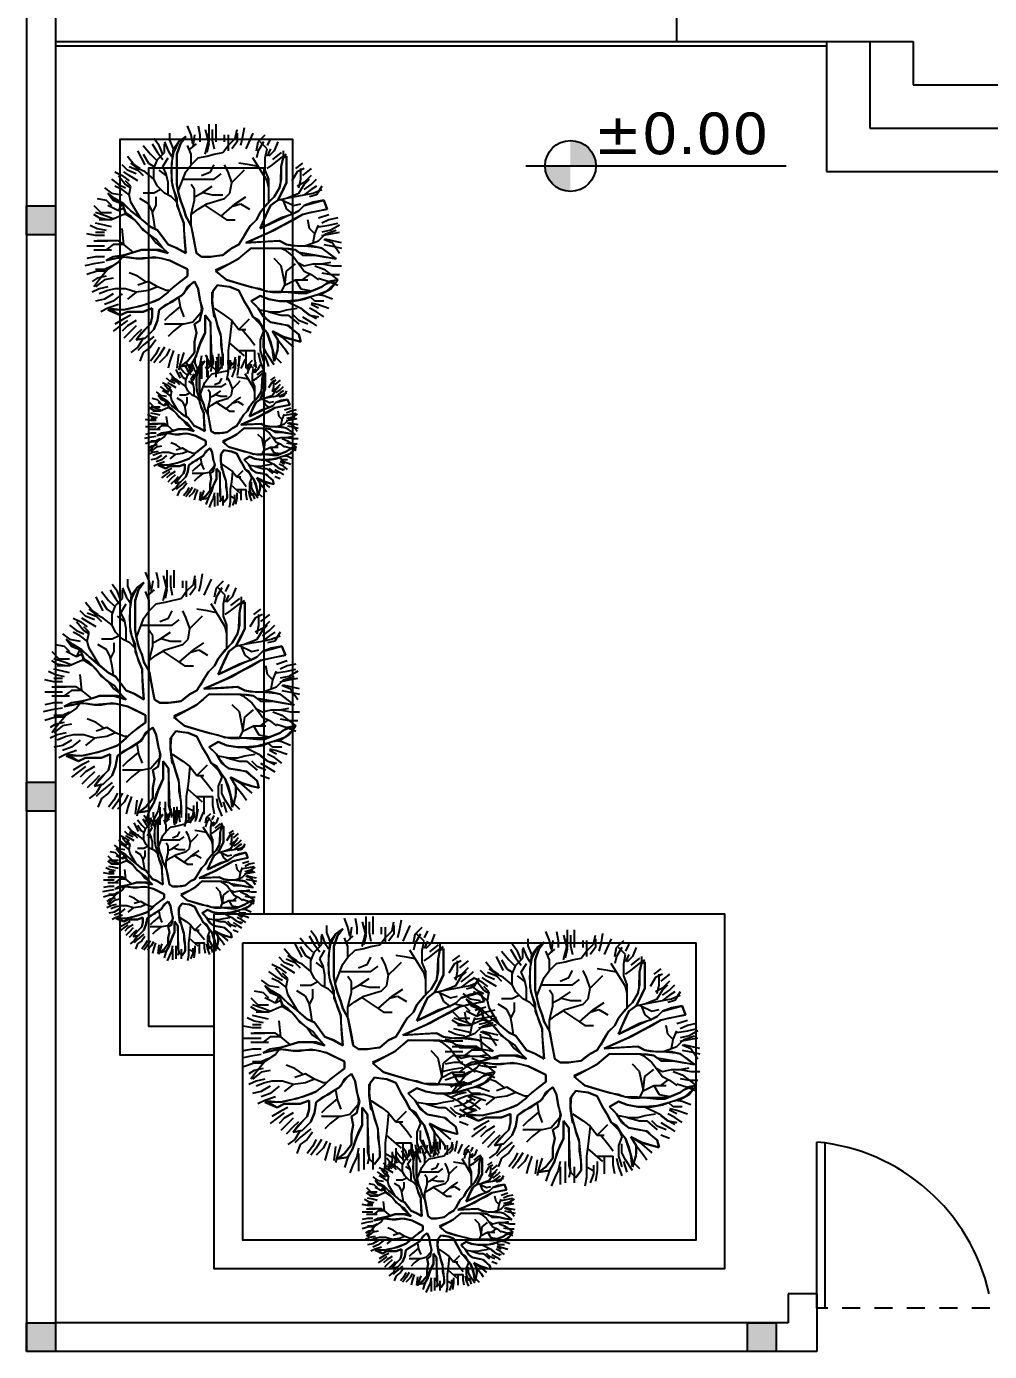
# Model space of a CAD drawing. Header units: inches. Extents: x -1482 to -895, y -39 to 122.
# Drawn here: x -1145.23 to -1138.55, y 51 to 60.19 of the extents above; entities that cross this region are included whole.
import ezdxf
from ezdxf.enums import TextEntityAlignment as Align

# ---------------------------------------------------------------- set-up
doc = ezdxf.new("R2010")
doc.units = ezdxf.units.IN
doc.header["$MEASUREMENT"] = 0
doc.linetypes.add('DASHED2', pattern=[0.375, 0.25, -0.125])
doc.linetypes.add('SOLID_LINE', pattern=[0])
doc.layers.add('axe', color=150, linetype='Continuous')
doc.layers.add('fur', color=22, linetype='Continuous')
doc.styles.get("Standard").update_dxf_attribs({"font": 'verdana.TTF'})

# ---------------------------------------------------------------- blocks, each defined once
blk = doc.blocks.new('*X10')
at = {"color": 0, "linetype": 'SOLID_LINE'}
for p, q in [((-0.105246, 1.993382), (0.090901, 2.242167)), ((0.090901, 2.242167), (0.050018, 2.024422)), ((0.46923, 2.195139), (0.531336, 2.210659)), ((0.531336, 2.055461), (0.46923, 2.195139)), ((0.531336, 2.210659), (0.655547, 2.070981)), ((-0.943671, 2.024422), (-0.788408, 2.086501)), ((-0.850513, 1.682986), (-0.943671, 2.024422)), ((-0.788408, 2.086501), (-0.695249, 1.651947)), ((-0.136299, 1.745065), (-0.120773, 1.915783)), ((-0.120773, 1.915783), (-0.105246, 1.993382)), ((0.018965, 1.869224), (-0.027614, 1.589868)), ((0.050018, 2.024422), (0.018965, 1.869224)), ((0.577915, 1.993382), (0.531336, 2.055461)), ((0.640021, 1.838184), (0.577915, 1.993382)), ((0.655547, 2.070981), (0.717653, 1.915783)), ((0.717653, 1.915783), (0.764232, 1.760585)), ((-0.757355, 1.589868), (-0.850513, 1.682986)), ((-0.695249, 1.651947), (-0.508932, 1.310511)), ((-0.151825, 1.465709), (-0.136299, 1.745065)), ((0.68713, 1.724685), (0.640021, 1.838184)), ((0.68713, 1.57844), (0.68713, 1.724685)), ((0.764232, 1.760585), (0.810811, 1.589868)), ((-0.726302, 1.527788), (-0.757355, 1.589868)), ((-0.664196, 1.372591), (-0.726302, 1.527788)), ((-0.167352, 1.372591), (-0.151825, 1.465709)), ((-0.08972, 1.41915), (-0.105246, 0.751799)), ((-0.074193, 1.527789), (-0.08972, 1.41915)), ((-0.027614, 1.589868), (-0.074193, 1.527789)), ((0.653381, 1.240951), (0.671073, 1.40363)), ((0.671073, 1.40363), (0.68713, 1.57844)), ((0.810811, 1.589868), (0.826338, 1.372591)), ((1.230024, 1.279472), (1.249611, 1.409696)), ((1.249611, 1.409696), (1.338708, 1.496749)), ((1.338708, 1.496749), (1.41634, 1.589868)), ((1.41634, 1.589868), (1.540552, 1.620907)), ((1.509499, 1.496749), (1.452104, 1.319699)), ((1.540552, 1.620907), (1.509499, 1.496749)), ((-1.688938, 1.310511), (-1.719991, 1.372591)), ((-1.719991, 1.372591), (-1.254199, 1.372591)), ((-1.533674, 1.279472), (-1.688938, 1.310511)), ((-1.266828, 1.269581), (-1.533674, 1.279472)), ((-1.161041, 1.248432), (-1.266828, 1.269581)), ((-1.254199, 1.372591), (-1.090309, 1.297199)), ((-1.005777, 1.155313), (-1.161041, 1.248432)), ((-1.090309, 1.297199), (-0.943671, 1.217393)), ((-0.943671, 1.217393), (-0.850513, 1.093234)), ((-0.446827, 0.906997), (-0.664196, 1.372591)), ((-0.508932, 1.310511), (-0.372516, 1.05648)), ((-0.229457, 1.248432), (-0.167352, 1.372591)), ((-0.217174, 1.015138), (-0.229457, 1.248432)), ((0.655547, 1.031155), (0.653381, 1.240951)), ((0.826338, 1.248432), (0.795285, 1.062195)), ((0.826338, 1.372591), (0.826338, 1.248432)), ((1.198971, 1.093234), (1.230024, 1.279472)), ((1.452104, 1.319699), (1.354235, 1.124274)), ((1.354235, 1.124274), (1.509499, 1.217393)), ((1.509499, 1.217393), (1.643348, 1.217393)), ((1.643348, 1.217393), (1.788974, 1.186353)), ((1.788974, 1.186353), (1.882132, 1.155313)), ((-0.943672, 1.093234), (-1.005777, 1.155313)), ((-0.803934, 0.969076), (-0.943672, 1.093234)), ((-0.850513, 1.093234), (-0.586564, 0.969076)), ((-0.726302, 0.906997), (-0.803934, 0.969076)), ((-0.586564, 0.969076), (-0.446827, 0.906997)), ((-0.372516, 1.05648), (-0.291417, 0.87119)), ((-0.198405, 0.65868), (-0.217174, 1.015138)), ((0.608383, 0.903463), (0.655547, 1.031155)), ((0.795285, 1.062195), (0.733179, 0.906997)), ((1.028181, 0.922517), (1.152392, 1.031155)), ((1.152392, 1.031155), (1.198971, 1.093234)), ((1.307656, 0.969076), (1.159614, 0.880964)), ((1.385288, 1.031155), (1.307656, 0.969076)), ((1.542101, 1.083457), (1.385288, 1.031155)), ((1.664763, 1.124274), (1.542101, 1.083457)), ((1.773448, 1.139794), (1.664763, 1.124274)), ((1.882132, 1.155313), (1.773448, 1.139794)), ((-0.602091, 0.844918), (-0.726302, 0.906997)), ((-0.498587, 0.741458), (-0.602091, 0.844918)), ((-0.369195, 0.65868), (-0.498587, 0.741458)), ((-0.291417, 0.87119), (-0.198405, 0.65868)), ((-0.105246, 0.751799), (-0.012088, 0.64316)), ((0.536823, 0.59419), (0.581691, 0.755292)), ((0.581691, 0.755292), (0.608383, 0.903463)), ((0.733179, 0.906997), (0.826338, 0.751799)), ((0.826338, 0.751799), (0.888443, 0.813878)), ((0.981601, 0.720759), (0.826338, 0.627641)), ((0.888443, 0.813878), (0.950549, 0.875957)), ((0.950549, 0.875957), (1.028181, 0.922517)), ((1.105813, 0.782839), (0.981601, 0.720759)), ((1.159614, 0.880964), (1.105813, 0.782839)), ((-0.294976, 0.616288), (-0.369195, 0.65868)), ((-0.167352, 0.534522), (-0.294976, 0.616288)), ((-0.105246, 0.410364), (-0.167352, 0.534522)), ((-0.012088, 0.64316), (0.084604, 0.527963)), ((0.084604, 0.527963), (0.170241, 0.36899)), ((0.488504, 0.433195), (0.536823, 0.59419)), ((0.640021, 0.534522), (0.577915, 0.379324)), ((0.826338, 0.627641), (0.640021, 0.534522)), ((-0.043141, 0.332765), (-0.105246, 0.410364)), ((0.018965, 0.255166), (-0.043141, 0.332765)), ((0.034491, 0.146527), (0.018965, 0.255166)), ((0.170241, 0.36899), (0.282144, 0.127239)), ((0.376072, 0.224126), (0.453704, 0.317245)), ((0.453704, 0.317245), (0.488504, 0.433195)), ((0.562389, 0.270686), (0.546862, 0.162047)), ((0.577915, 0.379324), (0.562389, 0.270686)), ((1.525025, 0.224126), (1.695816, 0.239646)), ((1.695816, 0.239646), (1.866606, 0.255166)), ((1.866606, 0.255166), (1.944238, 0.255166)), ((1.944238, 0.255166), (2.068449, 0.162047)), ((0.050018, 0.037889), (0.034491, 0.146527)), ((0.050018, -0.117309), (0.050018, 0.037889)), ((0.282144, 0.127239), (0.376072, 0.224126)), ((0.546862, 0.162047), (0.655161, 0.080858)), ((0.655161, 0.080858), (0.810876, 0.068928)), ((0.810876, 0.068928), (0.981601, 0.084448)), ((0.981601, 0.084448), (1.261076, 0.162047)), ((1.198971, 0.037889), (1.07476, -0.05523)), ((1.812092, 0.059742), (1.198971, 0.037889)), ((1.261076, 0.162047), (1.409065, 0.211356)), ((1.409065, 0.211356), (1.525025, 0.224126)), ((1.975291, 0.068928), (1.812092, 0.059742)), ((2.068449, 0.162047), (1.975291, 0.068928)), ((-0.311953, -0.266629), (-0.097316, -0.226401)), ((-0.097316, -0.226401), (-0.012088, -0.210428)), ((-0.012088, -0.210428), (0.050018, -0.117309)), ((0.608968, -0.179388), (0.484757, -0.241468)), ((0.795285, -0.148349), (0.608968, -0.179388)), ((0.968371, -0.097753), (0.795285, -0.148349)), ((1.167918, -0.148349), (0.968371, -0.097753)), ((1.07476, -0.05523), (1.385288, -0.05523)), ((1.230024, -0.241468), (1.167918, -0.148349)), ((1.385288, -0.210428), (1.230024, -0.241468)), ((1.385288, -0.05523), (1.587131, -0.148349)), ((1.540552, -0.241468), (1.385288, -0.210428)), ((1.587131, -0.148349), (1.726868, -0.194908)), ((1.726868, -0.194908), (1.866606, -0.256987)), ((-2.061572, -0.396665), (-1.937361, -0.489784)), ((-1.968414, -0.520824), (-2.061572, -0.396665)), ((-0.943671, -0.489784), (-0.86604, -0.458745)), ((-0.86604, -0.458745), (-0.788408, -0.427705)), ((-0.788408, -0.427705), (-0.664196, -0.396665)), ((-0.539985, -0.427705), (-0.695249, -0.489784)), ((-0.664196, -0.396665), (-0.483118, -0.298709)), ((-0.213931, -0.412185), (-0.539985, -0.427705)), ((-0.483118, -0.298709), (-0.311953, -0.266629)), ((-0.012088, -0.396665), (-0.213931, -0.412185)), ((-0.114013, -0.57377), (-0.012088, -0.396665)), ((0.267387, -0.365626), (0.189755, -0.520824)), ((0.391598, -0.365626), (0.267387, -0.365626)), ((0.484757, -0.489784), (0.391598, -0.365626)), ((0.484757, -0.241468), (0.531336, -0.303547)), ((0.531336, -0.303547), (0.640021, -0.396665)), ((0.640021, -0.396665), (0.723499, -0.45975)), ((0.723499, -0.45975), (0.859774, -0.680787)), ((1.726868, -0.241468), (1.540552, -0.241468)), ((1.882132, -0.365626), (1.726868, -0.241468)), ((1.866606, -0.256987), (1.944238, -0.303547)), ((1.975291, -0.489784), (1.882132, -0.365626)), ((1.944238, -0.303547), (1.975291, -0.489784)), ((-1.844202, -0.613943), (-1.968414, -0.520824)), ((-1.937361, -0.489784), (-1.751044, -0.551863)), ((-1.688938, -0.629462), (-1.844202, -0.613943)), ((-1.751044, -0.551863), (-1.223147, -0.551863)), ((-1.440516, -0.644982), (-1.688938, -0.629462)), ((-1.20762, -0.629462), (-1.440516, -0.644982)), ((-1.223147, -0.551863), (-1.067883, -0.520824)), ((-1.052356, -0.582903), (-1.20762, -0.629462)), ((-1.067883, -0.520824), (-0.943671, -0.489784)), ((-0.912619, -0.551863), (-1.052356, -0.582903)), ((-0.695249, -0.489784), (-0.912619, -0.551863)), ((-0.167352, -0.707061), (-0.114013, -0.57377)), ((0.112123, -0.676022), (0.065544, -0.877779)), ((0.189755, -0.520824), (0.112123, -0.676022)), ((0.624494, -0.660502), (0.484757, -0.489784)), ((0.698403, -0.741209), (0.624494, -0.660502)), ((0.859774, -0.680787), (0.981601, -0.862259)), ((-0.47788, -1.017457), (-0.415774, -0.893299)), ((-0.415774, -0.893299), (-0.291563, -0.80018)), ((-0.257838, -0.918975), (-0.357332, -1.063726)), ((-0.291563, -0.80018), (-0.167352, -0.707061)), ((-0.109208, -0.805459), (-0.257838, -0.918975)), ((-0.012088, -0.707061), (-0.109208, -0.805459)), ((-0.074193, -0.924338), (-0.012088, -0.707061)), ((-0.074193, -1.172655), (-0.074193, -0.924338)), ((0.065544, -0.877779), (0.065544, -1.048497)), ((0.795285, -0.862259), (0.698403, -0.741209)), ((0.826337, -0.939858), (0.795285, -0.862259)), ((0.981601, -0.862259), (1.167918, -0.893299)), ((1.167918, -0.893299), (1.323182, -0.955378)), ((-0.616372, -1.183577), (-0.47788, -1.017457)), ((-0.357332, -1.063726), (-0.47788, -1.188175)), ((0.065544, -1.048497), (0.08107, -1.265774)), ((0.888443, -1.110576), (0.826337, -0.939858)), ((0.950549, -1.358892), (0.888443, -1.110576)), ((1.105813, -0.986417), (0.950549, -0.986417)), ((0.950549, -0.986417), (1.012654, -1.141615)), ((1.012654, -1.141615), (1.012654, -1.420972)), ((1.230024, -1.017457), (1.105813, -0.986417)), ((1.307656, -1.095056), (1.230024, -1.017457)), ((1.447393, -1.219214), (1.307656, -1.095056)), ((1.323182, -0.955378), (1.478446, -1.110576)), ((1.478446, -1.110576), (1.509499, -1.265774)), ((-0.903369, -1.519374), (-0.757355, -1.358892)), ((-0.757355, -1.358892), (-0.616372, -1.183577)), ((-0.602091, -1.296813), (-0.695249, -1.444251)), ((-0.47788, -1.188175), (-0.602091, -1.296813)), ((-0.043141, -1.265774), (-0.074193, -1.172655)), ((0.003439, -1.420972), (-0.043141, -1.265774)), ((0.08107, -1.265774), (0.058037, -1.426942)), ((0.981601, -1.483051), (0.950549, -1.358892)), ((1.509499, -1.265774), (1.447393, -1.219214)), ((-0.881566, -1.51409), (-1.005777, -1.715848)), ((-1.005777, -1.715848), (-0.903369, -1.519374)), ((-0.757355, -1.576169), (-0.881566, -1.51409)), ((-0.695249, -1.444251), (-0.803934, -1.483051)), ((-0.803934, -1.483051), (-0.757355, -1.576169)), ((0.08107, -1.638249), (0.003439, -1.420972)), ((0.058037, -1.426942), (0.065544, -1.56065)), ((0.065544, -1.56065), (0.109079, -1.787361)), ((0.950549, -1.762407), (0.981601, -1.483051)), ((1.07476, -1.54513), (0.950549, -1.762407)), ((1.012654, -1.420972), (1.07476, -1.54513)), ((0.109079, -1.787361), (0.08107, -1.638249))]:
    blk.add_line(p, q, dxfattribs=at)
blk = doc.blocks.new('P__TREE_DECID_PLAN4')
at = {"color": 44, "linetype": 'SOLID_LINE'}
for p, q in [((-0.198405, 2.334818), (-0.229457, 2.17962)), ((-0.136299, 2.17962), (-0.105246, 2.334818)), ((0.205282, 2.17962), (0.205282, 2.334818)), ((-0.633144, 1.931303), (-0.695249, 2.117541)), ((-0.633144, 2.272738), (-0.602091, 2.117541)), ((-0.602091, 2.117541), (-0.539985, 1.993382)), ((-0.508932, 2.117541), (-0.539985, 2.272738)), ((-0.508932, 2.303778), (-0.415774, 2.14858)), ((-0.47788, 1.931303), (-0.508932, 2.117541)), ((-0.353668, 2.055461), (-0.415774, 2.241699)), ((-0.415774, 2.14858), (-0.384721, 1.993382)), ((-0.353668, 2.14858), (-0.384721, 2.303778)), ((-0.322616, 1.993382), (-0.353668, 2.14858)), ((-0.229457, 2.17962), (-0.26051, 2.055461)), ((-0.26051, 2.024422), (-0.198405, 2.17962)), ((-0.198405, 2.17962), (-0.012088, 2.303778)), ((-0.167352, 2.024422), (-0.136299, 2.17962)), ((-0.012088, 2.117541), (-0.105246, 1.993382)), ((0.08107, 2.241699), (-0.012088, 2.117541)), ((0.050018, 2.024422), (0.08107, 2.241699)), ((0.174229, 1.993382), (0.143176, 2.14858)), ((0.174229, 1.993382), (0.205282, 2.17962)), ((0.267387, 2.024422), (0.360546, 2.14858)), ((0.329493, 1.993382), (0.360546, 2.14858)), ((0.360546, 2.14858), (0.360546, 2.303778)), ((0.360546, 2.14858), (0.453704, 2.272738)), ((0.422651, 1.931303), (0.484757, 2.117541)), ((0.608968, 2.14858), (0.453704, 2.272738)), ((0.453704, 2.272738), (0.484757, 2.117541)), ((0.484757, 2.117541), (0.546862, 2.272738)), ((0.484757, 2.117541), (0.577915, 1.993382)), ((0.702126, 1.993382), (0.608968, 2.14858)), ((0.795285, 2.17962), (0.733179, 2.024422)), ((0.888443, 1.931303), (0.950549, 2.117541)), ((-0.757355, 1.931303), (-0.788408, 2.086501)), ((-0.726302, 1.776105), (-0.757355, 1.931303)), ((-0.353668, 1.869224), (-0.508932, 1.931303)), ((-0.353668, 1.869224), (-0.446827, 1.776105)), ((-0.229457, 1.931303), (-0.353668, 2.055461)), ((-0.198405, 1.838184), (-0.353668, 1.869224)), ((-0.136299, 1.682986), (-0.229457, 1.931303)), ((-0.105246, 1.993382), (-0.136299, 1.838184)), ((0.018965, 1.869224), (0.050018, 2.024422)), ((0.018965, 1.651947), (0.018965, 1.869224)), ((0.174229, 1.838184), (0.174229, 1.993382)), ((0.205282, 1.869224), (0.267387, 2.024422)), ((0.360546, 1.807145), (0.453704, 1.931303)), ((0.577915, 1.993382), (0.640021, 1.838184)), ((0.733179, 1.838184), (0.702126, 1.993382)), ((0.733179, 2.024422), (0.717653, 1.915783)), ((0.826338, 1.869224), (0.754576, 1.784714)), ((0.826338, 2.024422), (0.826338, 1.869224)), ((0.85739, 1.807145), (0.888443, 1.931303)), ((0.950549, 1.931303), (0.888443, 1.807145)), ((1.012654, 1.900263), (0.950549, 1.776105)), ((1.105813, 2.024422), (1.012654, 1.900263)), ((1.07476, 1.776105), (1.105813, 1.931303)), ((1.136865, 1.900263), (1.07476, 1.776105)), ((1.198971, 1.807145), (1.261076, 1.900263)), ((-1.59578, 1.651947), (-1.502622, 1.527789)), ((-0.912619, 1.838184), (-0.850513, 1.682986)), ((-0.850513, 1.682986), (-0.757355, 1.589868)), ((-0.695249, 1.651947), (-0.726302, 1.776105)), ((-0.602091, 1.496749), (-0.695249, 1.651947)), ((-0.446827, 1.776105), (-0.602091, 1.745066)), ((-0.136299, 1.838184), (-0.136299, 1.651947)), ((-0.136299, 1.651947), (-0.136299, 1.558828)), ((-0.074193, 1.527789), (0.018965, 1.651947)), ((0.143176, 1.558828), (0.205282, 1.682986)), ((0.205282, 1.682986), (0.174229, 1.838184)), ((0.174229, 1.589868), (0.29844, 1.682986)), ((0.29844, 1.682986), (0.360546, 1.807145)), ((0.453704, 1.651947), (0.360546, 1.776105)), ((0.453704, 1.527789), (0.453704, 1.745066)), ((0.608968, 1.620907), (0.640021, 1.776105)), ((0.640021, 1.838184), (0.671073, 1.682986)), ((0.671073, 1.682986), (0.671073, 1.558828)), ((0.795285, 1.682986), (0.733179, 1.838184)), ((0.826338, 1.496749), (0.795285, 1.682986)), ((0.950549, 1.620907), (1.07476, 1.776105)), ((1.07476, 1.776105), (0.981601, 1.651947)), ((1.105813, 1.651947), (1.198971, 1.807145)), ((1.230024, 1.745066), (1.167918, 1.589868)), ((1.385288, 1.807145), (1.323182, 1.651947)), ((-1.316305, 1.620907), (-1.502622, 1.620907)), ((-1.440516, 1.558828), (-1.285252, 1.465709)), ((-0.850513, 1.496749), (-0.881566, 1.620907)), ((-0.788408, 1.372591), (-0.695249, 1.496749)), ((-0.757355, 1.589868), (-0.695249, 1.465709)), ((-0.695249, 1.465709), (-0.633144, 1.279472)), ((-0.508932, 1.310511), (-0.602091, 1.496749)), ((-0.136299, 1.558828), (-0.167352, 1.372591)), ((-0.105246, 1.310511), (-0.074193, 1.527789)), ((-0.074193, 1.341551), (0.050018, 1.496749)), ((0.050018, 1.496749), (0.174229, 1.589868)), ((0.29844, 1.372591), (0.174229, 1.527789)), ((0.453704, 1.527789), (0.608968, 1.620907)), ((0.546862, 1.341551), (0.453704, 1.527789)), ((0.671073, 1.558828), (0.671073, 1.40363)), ((0.671073, 1.40363), (0.671073, 1.248432)), ((0.826338, 1.372591), (0.950549, 1.620907)), ((0.826338, 1.248432), (0.826338, 1.496749)), ((0.981601, 1.372591), (0.950549, 1.558828)), ((1.167918, 1.589868), (1.07476, 1.496749)), ((1.07476, 1.40363), (1.230024, 1.589868)), ((1.07476, 1.279472), (1.07476, 1.40363)), ((1.261076, 1.40363), (1.230024, 1.279472)), ((1.41634, 1.589868), (1.261076, 1.40363)), ((1.540552, 1.620907), (1.41634, 1.589868)), ((1.447393, 1.279472), (1.509499, 1.496749)), ((1.447393, 1.279472), (1.63371, 1.496749)), ((1.509499, 1.496749), (1.540552, 1.620907)), ((1.664763, 1.341551), (1.757921, 1.40363)), ((-1.968414, 1.217393), (-1.81315, 1.155313)), ((-1.81315, 1.310511), (-1.688938, 1.310511)), ((-1.782097, 1.279472), (-1.657886, 1.124274)), ((-1.688938, 1.279472), (-1.751044, 1.372591)), ((-1.533674, 1.372591), (-1.719991, 1.372591)), ((-1.688938, 1.310511), (-1.533674, 1.279472)), ((-1.564727, 1.124274), (-1.688938, 1.279472)), ((-1.409463, 1.372591), (-1.533674, 1.372591)), ((-1.533674, 1.279472), (-1.316305, 1.279472)), ((-1.254199, 1.372591), (-1.409463, 1.372591)), ((-0.633144, 1.279472), (-0.446827, 0.906997)), ((-0.415774, 1.155313), (-0.508932, 1.310511)), ((-0.167352, 1.372591), (-0.229457, 1.248432)), ((-0.229457, 1.248432), (-0.198405, 0.65868)), ((-0.105246, 1.279472), (-0.074193, 1.341551)), ((-0.105246, 1.124274), (-0.105246, 1.310511)), ((0.205282, 1.279472), (0.08107, 1.155313)), ((0.543739, 1.347796), (0.205282, 1.279472)), ((0.546862, 1.341551), (0.29844, 1.372591)), ((0.671073, 1.279472), (0.546862, 1.341551)), ((0.671073, 1.124274), (0.671073, 1.279472)), ((0.671073, 1.248432), (0.671073, 1.093234)), ((0.795285, 1.062195), (0.826338, 1.248432)), ((1.012654, 1.248432), (0.981601, 1.372591)), ((1.012654, 1.062195), (1.07476, 1.279472)), ((1.012654, 1.093234), (1.012654, 1.248432)), ((1.230024, 1.279472), (1.198971, 1.093234)), ((1.354235, 1.124274), (1.447393, 1.279472)), ((1.509499, 1.217393), (1.354235, 1.124274)), ((1.509499, 1.217393), (1.664763, 1.341551)), ((1.695816, 1.217393), (1.509499, 1.217393)), ((1.882132, 1.155313), (1.695816, 1.217393)), ((1.788974, 1.155313), (1.913185, 1.279472)), ((-1.968414, 0.875957), (-2.092625, 1.000116)), ((-2.030519, 1.093234), (-1.906308, 1.031155)), ((-1.844202, 1.031155), (-1.968414, 0.906997)), ((-1.968414, 0.969076), (-1.81315, 0.875957)), ((-1.844202, 1.093234), (-1.719991, 1.031155)), ((-1.688938, 1.000116), (-1.844202, 1.031155)), ((-1.81315, 1.155313), (-1.719991, 1.062195)), ((-1.285252, 1.031155), (-1.688938, 0.782839)), ((-1.471569, 1.000116), (-1.688938, 1.000116)), ((-1.502622, 1.031155), (-1.564727, 1.124274)), ((-1.316305, 1.062195), (-1.471569, 1.000116)), ((-0.881566, 1.031155), (-0.726302, 0.906997)), ((-0.726302, 1.031155), (-0.850513, 1.093234)), ((-0.446827, 0.906997), (-0.726302, 1.031155)), ((-0.198405, 0.65868), (-0.415774, 1.155313)), ((-0.105246, 0.751799), (-0.105246, 1.124274)), ((0.640021, 0.969076), (0.546862, 0.627641)), ((0.671073, 1.093234), (0.640021, 0.969076)), ((0.733179, 0.906997), (0.795285, 1.062195)), ((1.105813, 0.969076), (0.950549, 0.875957)), ((0.981601, 0.906997), (1.012654, 1.093234)), ((1.198971, 1.093234), (1.105813, 0.969076)), ((1.230024, 0.906997), (1.385288, 1.031155)), ((1.2462, 0.919932), (1.354235, 0.969076)), ((1.354235, 0.969076), (1.509499, 0.906997)), ((1.385288, 1.031155), (1.540552, 1.093234)), ((1.63371, 0.969076), (1.478446, 0.969076)), ((1.540552, 1.093234), (1.788974, 1.155313)), ((1.757921, 1.031155), (1.63371, 0.969076)), ((1.664763, 1.124274), (1.882132, 1.155313)), ((1.695816, 0.906997), (1.882132, 0.969076)), ((1.944238, 1.155313), (1.757921, 1.031155)), ((1.975291, 1.062195), (1.788974, 1.000116)), ((1.882132, 0.906997), (2.037396, 0.969076)), ((-2.123677, 0.782839), (-1.844202, 0.65868)), ((-1.81315, 0.844918), (-1.968414, 0.875957)), ((-1.81315, 0.875957), (-1.688938, 0.844918)), ((-1.564727, 0.720759), (-1.59578, 0.534522)), ((-1.533674, 0.875957), (-1.564727, 0.720759)), ((-0.881566, 0.565562), (-0.788408, 0.720759)), ((-0.726302, 0.906997), (-0.602091, 0.844918)), ((-0.602091, 0.844918), (-0.47788, 0.720759)), ((-0.47788, 0.720759), (-0.26051, 0.596601)), ((0.826338, 0.751799), (0.733179, 0.906997)), ((0.950549, 0.875957), (0.826338, 0.751799)), ((0.826338, 0.627641), (0.981601, 0.720759)), ((0.981601, 0.720759), (1.105813, 0.782839)), ((1.105813, 0.782839), (1.230024, 0.906997)), ((1.323182, 0.596601), (1.478446, 0.720759)), ((1.478446, 0.720759), (1.602657, 0.813878)), ((1.509499, 0.906997), (1.695816, 0.906997)), ((1.851079, 0.813878), (1.695816, 0.813878)), ((1.726868, 0.875957), (1.882132, 0.906997)), ((2.006343, 0.844918), (1.851079, 0.813878)), ((-2.216836, 0.627641), (-2.030519, 0.596601)), ((-2.030519, 0.472443), (-2.185783, 0.503482)), ((-2.123677, 0.503482), (-1.968414, 0.503482)), ((-2.030519, 0.596601), (-1.906308, 0.565562)), ((-1.906308, 0.348285), (-2.030519, 0.472443)), ((-1.968414, 0.503482), (-1.844202, 0.410364)), ((-1.471569, 0.627641), (-1.378411, 0.534522)), ((-1.378411, 0.534522), (-1.254199, 0.410364)), ((1.695816, 0.65868), (2.006343, 0.65868)), ((-2.092625, 0.348285), (-1.968414, 0.348285)), ((-1.968414, 0.286205), (-2.092625, 0.286205)), ((-1.968414, 0.348285), (-1.81315, 0.348285)), ((-1.782097, 0.255166), (-1.906308, 0.348285)), ((-1.751044, 0.099968), (-1.782097, 0.255166)), ((-1.440516, 0.348285), (-1.564727, 0.286205)), ((-1.254199, 0.410364), (-1.440516, 0.348285)), ((-2.278941, 0.131007), (-2.092625, 0.131007)), ((-2.278941, 0.006849), (-2.123677, 0.006849)), ((-2.185783, 0.068928), (-1.999466, 0.068928)), ((-2.185783, -0.05523), (-1.937361, 0.006849)), ((-2.123677, 0.006849), (-1.968414, 0.006849)), ((-1.999466, 0.006849), (-2.123677, 0.006849)), ((-2.092625, 0.131007), (-1.968414, 0.131007)), ((-1.999466, 0.068928), (-1.844202, 0.099968)), ((-1.751044, -0.05523), (-1.999466, 0.006849)), ((-1.937361, 0.006849), (-1.782097, -0.024191)), ((-1.719991, -0.024191), (-1.751044, 0.099968)), ((-1.440516, 0.037889), (-1.564727, 0.099968)), ((-1.378411, -0.117309), (-1.440516, 0.037889)), ((-1.316305, 0.099968), (-1.409463, 0.224126)), ((-1.316305, -0.446329), (-1.316305, 0.099968)), ((-2.247889, -0.179388), (-2.092625, -0.148349)), ((-2.092625, -0.148349), (-1.968414, -0.148349)), ((-1.828676, -0.334586), (-1.937361, -0.210428)), ((-1.688938, -0.179388), (-1.719991, -0.024191)), ((-1.564727, -0.303547), (-1.688938, -0.179388)), ((-2.092625, -0.303547), (-2.247889, -0.365626)), ((-2.092625, -0.241468), (-1.883018, -0.272507)), ((-1.937361, -0.272507), (-2.092625, -0.303547)), ((-1.751044, -0.303547), (-1.906308, -0.365626)), ((-1.564727, -0.303547), (-1.751044, -0.303547)), ((-1.440516, -0.396665), (-1.564727, -0.303547)), ((-0.539985, -0.427705), (-0.415774, -0.427705)), ((-0.415774, -0.427705), (-0.012088, -0.396665)), ((-0.012088, -0.396665), (-0.105246, -0.551863)), ((0.826338, -0.613943), (0.702126, -0.427705)), ((0.950549, -0.489784), (1.105813, -0.427705)), ((1.230024, -0.427705), (1.230024, -0.644982)), ((1.230024, -0.458745), (1.354235, -0.613943)), ((-0.105246, -0.551863), (-0.167352, -0.707061)), ((0.08107, -0.80018), (0.112123, -0.676022)), ((0.577915, -0.613943), (0.671073, -0.707061)), ((0.640021, -0.676022), (0.640021, -0.738101)), ((0.764232, -0.520824), (0.950549, -0.489784)), ((0.888443, -0.738101), (0.826338, -0.613943)), ((0.922235, -0.494501), (1.07476, -0.676022)), ((1.07476, -0.676022), (1.167918, -0.76914)), ((1.230024, -0.644982), (1.230024, -0.76914)), ((1.354235, -0.613943), (1.447393, -0.707061)), ((1.664763, -0.676022), (1.788974, -0.738101)), ((-0.415774, -0.893299), (-0.47788, -1.017457)), ((-0.167352, -0.707061), (-0.415774, -0.893299)), ((-0.322616, -1.017457), (-0.198405, -0.924338)), ((-0.198405, -0.924338), (-0.105246, -0.80018)), ((-0.105246, -0.80018), (-0.012088, -0.707061)), ((-0.012088, -0.707061), (-0.074193, -0.862259)), ((-0.074193, -0.862259), (-0.074193, -0.986417)), ((0.050018, -0.955378), (0.08107, -0.80018)), ((0.577915, -0.893299), (0.484757, -1.048497)), ((0.640021, -0.738101), (0.577915, -0.893299)), ((0.577915, -0.893299), (0.640021, -1.048497)), ((0.671073, -0.707061), (0.795285, -0.862259)), ((0.795285, -0.862259), (0.85739, -1.017457)), ((0.981601, -0.862259), (0.888443, -0.738101)), ((1.167918, -0.893299), (0.981601, -0.862259)), ((1.323182, -0.955378), (1.167918, -0.893299)), ((1.509499, -0.924338), (1.63371, -1.017457)), ((1.63371, -0.76914), (1.788974, -0.862259)), ((1.63371, -0.862259), (1.757921, -0.924338)), ((-0.47788, -1.017457), (-0.633144, -1.203694)), ((-0.434729, -0.931192), (-0.602091, -0.955378)), ((-0.539985, -1.234734), (-0.415774, -1.141615)), ((-0.415774, -1.141615), (-0.322616, -1.017457)), ((-0.074193, -0.986417), (-0.074193, -1.172655)), ((0.08107, -1.141615), (0.050018, -0.955378)), ((0.08107, -1.265774), (0.08107, -1.141615)), ((0.496874, -1.084833), (0.391598, -1.234734)), ((0.484757, -1.048497), (0.546862, -1.234734)), ((0.640021, -1.048497), (0.671073, -1.265774)), ((0.85739, -1.017457), (0.919496, -1.203694)), ((1.012654, -1.141615), (0.950549, -0.986417)), ((0.950549, -0.986417), (1.105813, -0.986417)), ((1.012654, -1.265774), (1.012654, -1.141615)), ((1.105813, -0.986417), (1.230024, -1.017457)), ((1.230024, -1.017457), (1.385288, -1.172655)), ((1.478446, -1.110576), (1.323182, -0.955378)), ((1.447393, -0.955378), (1.602657, -1.141615)), ((1.509499, -1.265774), (1.478446, -1.110576)), ((1.478446, -1.141615), (1.63371, -1.234734)), ((1.602657, -1.141615), (1.695816, -1.234734)), ((1.63371, -1.017457), (1.726868, -1.141615)), ((-0.664196, -1.358892), (-0.539985, -1.234734)), ((-0.027491, -1.312702), (-0.167352, -1.483051)), ((-0.074193, -1.172655), (-0.012088, -1.358892)), ((-0.012088, -1.358892), (0.018965, -1.483051)), ((0.050018, -1.483051), (0.08107, -1.265774)), ((0.391598, -1.234734), (0.329493, -1.389932)), ((0.671073, -1.265774), (0.608968, -1.452011)), ((0.671073, -1.265774), (0.795285, -1.420972)), ((0.919496, -1.203694), (0.950549, -1.358892)), ((0.950549, -1.358892), (0.981601, -1.483051)), ((1.012654, -1.420972), (1.012654, -1.265774)), ((1.07476, -1.358892), (1.136865, -1.483051)), ((1.167918, -1.265774), (1.261076, -1.420972)), ((1.261076, -1.265774), (1.385288, -1.389932)), ((1.323182, -1.172655), (1.41634, -1.265774)), ((1.385288, -1.172655), (1.509499, -1.265774)), ((1.385288, -1.389932), (1.478446, -1.483051)), ((1.41634, -1.265774), (1.540552, -1.389932)), ((1.63371, -1.234734), (1.726868, -1.358892)), ((-0.167352, -1.483051), (-0.446827, -1.51409)), ((-0.167352, -1.483051), (-0.229457, -1.576169)), ((-0.229457, -1.576169), (-0.229457, -1.793446)), ((-0.167352, -1.483051), (-0.167352, -1.669288)), ((0.018965, -1.483051), (0.050018, -1.669288)), ((0.018965, -1.483051), (0.143176, -1.576169)), ((0.08107, -1.638249), (0.050018, -1.483051)), ((0.143176, -1.576169), (0.267387, -1.762407)), ((0.608968, -1.452011), (0.608968, -1.638249)), ((0.702126, -1.51409), (0.826338, -1.669288)), ((0.888443, -1.576169), (0.950549, -1.762407)), ((0.981601, -1.483051), (0.981601, -1.638249)), ((0.981601, -1.762407), (1.07476, -1.54513)), ((1.07476, -1.54513), (1.012654, -1.420972)), ((1.136865, -1.483051), (1.230024, -1.638249)), ((1.167918, -1.420972), (1.261076, -1.54513)), ((1.261076, -1.420972), (1.354235, -1.51409)), ((1.261076, -1.54513), (1.354235, -1.669288)), ((-0.616046, -1.673123), (-0.664196, -1.793446)), ((-0.602091, -1.762407), (-0.633144, -1.917605)), ((-0.602091, -1.700328), (-0.602091, -1.917605)), ((-0.508932, -1.824486), (-0.539985, -1.979684)), ((-0.47788, -1.700328), (-0.508932, -1.824486)), ((-0.446827, -1.948644), (-0.415774, -1.793446)), ((-0.384721, -1.979684), (-0.384721, -1.824486)), ((-0.322616, -1.824486), (-0.322616, -1.979684)), ((-0.229457, -1.917605), (-0.229457, -1.762407)), ((-0.229457, -1.793446), (-0.229457, -1.948644)), ((-0.167352, -1.669288), (-0.074193, -1.793446)), ((-0.136299, -1.824486), (-0.136299, -1.979684)), ((-0.074193, -1.886565), (-0.074193, -1.700328)), ((0.050018, -1.669288), (0.112123, -1.793446)), ((0.050018, -1.824486), (0.050018, -1.979684)), ((0.112123, -1.793446), (0.08107, -1.638249)), ((0.143176, -1.824486), (0.174229, -2.010723)), ((0.267387, -1.824486), (0.205282, -1.700328)), ((0.267387, -1.762407), (0.453704, -1.917605)), ((0.267387, -1.979684), (0.267387, -1.824486)), ((0.29844, -1.793446), (0.29844, -1.948644)), ((0.391598, -1.793446), (0.422651, -1.948644)), ((0.422651, -1.669288), (0.453704, -1.824486)), ((0.453704, -1.824486), (0.577915, -1.979684)), ((0.577915, -1.762407), (0.608968, -1.917605)), ((0.608968, -1.638249), (0.640021, -1.762407)), ((0.640021, -1.762407), (0.702126, -1.917605)), ((0.702126, -1.669288), (0.795285, -1.824486)), ((0.795285, -1.824486), (0.826338, -1.979684)), ((0.826338, -1.669288), (0.888443, -1.824486)), ((0.950549, -1.762407), (1.012654, -1.886565)), ((0.981601, -1.638249), (0.981601, -1.762407)), ((-0.508932, -2.072803), (-0.446827, -1.948644)), ((-0.322616, -1.979684), (-0.353668, -2.134882)), ((-0.229457, -2.010723), (-0.229457, -1.917605)), ((-0.136299, -1.979684), (-0.136299, -2.134882)), ((-0.074193, -2.010723), (-0.074193, -1.886565)), ((0.050018, -1.979684), (0.08107, -2.134882)), ((0.174229, -2.010723), (0.205282, -2.165921)), ((0.29844, -1.948644), (0.360546, -2.134882)), ((0.422651, -1.948644), (0.484757, -2.041763)), ((0.453704, -1.917605), (0.577915, -2.010723)), ((0.608968, -1.917605), (0.671073, -2.041763))]:
    blk.add_line(p, q, dxfattribs=at)
at = {"color": 66, "linetype": 'SOLID_LINE'}
for p, q in [((-1.223147, 1.807145), (-1.316305, 1.900263)), ((-1.192094, 1.993382), (-1.03683, 1.900263)), ((-1.192094, 1.900263), (-1.129988, 1.807145)), ((-1.067883, 1.838184), (-1.129988, 1.993382)), ((-1.03683, 1.900263), (-1.005777, 1.776105)), ((-0.788408, 2.086501), (-0.943671, 2.024422)), ((-0.943671, 2.024422), (-0.912619, 1.838184)), ((-1.502622, 1.807145), (-1.378411, 1.651947)), ((-1.502622, 1.682986), (-1.440516, 1.558828)), ((-1.378411, 1.807145), (-1.254199, 1.682986)), ((-1.223147, 1.682986), (-1.316305, 1.776105)), ((-1.254199, 1.682986), (-1.192094, 1.558828)), ((-1.129988, 1.682986), (-1.223147, 1.807145)), ((-1.067883, 1.589868), (-1.223147, 1.682986)), ((-1.129988, 1.807145), (-1.03683, 1.682986)), ((-1.03683, 1.682986), (-1.067883, 1.838184)), ((-1.005777, 1.496749), (-1.03683, 1.682986)), ((-1.161041, 1.589868), (-1.316305, 1.620907)), ((-0.976853, 1.352192), (-1.067883, 1.589868)), ((-0.974724, 1.341551), (-1.005777, 1.496749)), ((-0.959198, 1.279472), (-0.850513, 1.496749)), ((-1.316305, 1.279472), (-1.161041, 1.248432)), ((-1.129988, 1.310511), (-1.254199, 1.372591)), ((-1.161041, 1.248432), (-1.005777, 1.155313)), ((-0.943671, 1.217393), (-1.129988, 1.310511)), ((-0.943671, 1.217393), (-0.974724, 1.341551)), ((-0.96406, 1.298911), (-0.788408, 1.372591)), ((-0.850513, 1.093234), (-0.943671, 1.217393)), ((-1.192094, 1.062195), (-1.316305, 1.062195)), ((-1.161041, 1.062195), (-1.285252, 1.031155)), ((-0.912619, 1.062195), (-1.192094, 1.062195)), ((-1.005777, 1.155313), (-0.881566, 1.031155)), ((0.08107, 0.534522), (-0.105246, 0.751799)), ((1.323182, 0.534522), (1.136865, 0.720759)), ((1.695816, 0.522135), (1.695816, 0.813878)), ((-0.881566, 0.472443), (-1.005777, 0.65868)), ((-0.842662, 0.428001), (-0.881566, 0.565562)), ((-0.664196, 0.224126), (-0.881566, 0.472443)), ((-0.602091, 0.317245), (-0.602091, 0.472443)), ((-0.26051, 0.596601), (-0.167352, 0.534522)), ((-0.167352, 0.534522), (-0.105246, 0.410364)), ((0.29844, 0.131007), (0.08107, 0.534522)), ((0.546862, 0.627641), (0.453704, 0.317245)), ((0.577915, 0.379324), (0.640021, 0.534522)), ((0.640021, 0.534522), (0.826338, 0.627641)), ((1.167918, 0.410364), (1.323182, 0.534522)), ((1.323182, 0.534522), (1.323182, 0.65868)), ((1.559498, 0.36775), (1.788974, 0.627641)), ((1.788974, 0.534522), (1.944238, 0.534522)), ((1.851079, 0.472443), (2.006343, 0.472443)), ((1.882132, 0.348285), (1.944238, 0.472443)), ((1.944238, 0.534522), (2.130555, 0.503482)), ((2.006343, 0.472443), (2.161607, 0.410364)), ((-1.067883, 0.379324), (-1.254199, 0.410364)), ((-0.974724, 0.286205), (-1.067883, 0.379324)), ((-1.03683, 0.068928), (-1.03683, 0.255166)), ((-0.881566, -0.024191), (-0.974724, 0.286205)), ((-0.664196, 0.224126), (-0.602091, 0.317245)), ((-0.105246, 0.410364), (0.018965, 0.255166)), ((0.018965, 0.255166), (0.050018, 0.037889)), ((0.453704, 0.317245), (0.29844, 0.131007)), ((0.546862, 0.162047), (0.577915, 0.379324)), ((0.950549, 0.099968), (1.07476, 0.286205)), ((1.07476, 0.286205), (1.167918, 0.410364)), ((1.167918, 0.410364), (1.478446, 0.379324)), ((1.478446, 0.379324), (1.695816, 0.348285)), ((1.788974, 0.255166), (1.602657, 0.224126)), ((1.695816, 0.348285), (1.882132, 0.348285)), ((1.757921, 0.348285), (1.913185, 0.348285)), ((1.944238, 0.255166), (1.788974, 0.255166)), ((1.913185, 0.348285), (2.068449, 0.348285)), ((2.068449, 0.162047), (1.944238, 0.255166)), ((2.068449, 0.348285), (2.223713, 0.317245)), ((-1.067883, -0.117309), (-1.192094, 0.068928)), ((-1.081568, -0.09679), (-1.03683, 0.068928)), ((-0.850513, -0.05523), (-0.664196, 0.224126)), ((0.050018, 0.037889), (0.050018, -0.117309)), ((0.671073, 0.068928), (0.546862, 0.162047)), ((0.85739, 0.068928), (0.671073, 0.068928)), ((1.105813, 0.099968), (0.85739, 0.068928)), ((1.07476, -0.05523), (1.198971, 0.037889)), ((1.136865, 0.131007), (1.105813, 0.099968)), ((1.261076, 0.162047), (1.136865, 0.131007)), ((1.198971, 0.037889), (1.385288, 0.037889)), ((1.447393, 0.224126), (1.261076, 0.162047)), ((1.385288, 0.037889), (1.509499, 0.037889)), ((1.602657, 0.224126), (1.447393, 0.224126)), ((1.509499, 0.037889), (1.695816, 0.037889)), ((1.695816, 0.037889), (1.851079, 0.037889)), ((1.851079, 0.037889), (1.975291, 0.068928)), ((1.882132, 0.131007), (2.006343, 0.131007)), ((1.944238, 0.068928), (2.068449, 0.037889)), ((1.975291, 0.068928), (2.068449, 0.162047)), ((2.006343, 0.131007), (2.161607, 0.131007)), ((-1.005777, -0.241468), (-1.067883, -0.117309)), ((-0.788408, -0.179388), (-0.881566, -0.024191)), ((-0.695249, -0.303547), (-0.788408, -0.179388)), ((-0.012088, -0.210428), (-0.508932, -0.303547)), ((0.050018, -0.117309), (-0.012088, -0.210428)), ((0.484757, -0.241468), (0.608968, -0.179388)), ((0.608968, -0.179388), (0.795285, -0.148349)), ((0.795285, -0.148349), (0.950549, -0.117309)), ((0.950549, -0.117309), (1.167918, -0.148349)), ((1.034372, -0.129279), (1.198971, -0.272507)), ((1.230024, -0.05523), (1.07476, -0.05523)), ((1.167918, -0.148349), (1.230024, -0.241468)), ((1.385288, -0.05523), (1.230024, -0.05523)), ((1.230024, -0.241468), (1.385288, -0.210428)), ((1.509499, -0.117309), (1.385288, -0.05523)), ((1.385288, -0.210428), (1.540552, -0.241468)), ((1.664763, -0.179388), (1.509499, -0.117309)), ((1.788974, -0.210428), (1.664763, -0.179388)), ((1.788974, -0.024191), (1.975291, -0.024191)), ((1.788974, -0.117309), (1.944238, -0.148349)), ((1.944238, -0.303547), (1.788974, -0.210428)), ((1.882132, -0.117309), (2.006343, -0.117309)), ((1.944238, -0.148349), (2.068449, -0.210428)), ((1.975291, -0.024191), (2.161607, -0.024191)), ((2.006343, -0.117309), (2.19266, -0.117309)), ((2.068449, -0.210428), (2.223713, -0.272507)), ((-1.937361, -0.489784), (-2.061572, -0.396665)), ((-2.061572, -0.396665), (-1.968414, -0.520824)), ((-1.102392, -0.527723), (-1.440516, -0.396665)), ((-1.129988, -0.241468), (-1.223147, -0.303547)), ((-0.943671, -0.241468), (-1.129988, -0.241468)), ((-0.695249, -0.303547), (-0.943671, -0.241468)), ((-0.788408, -0.427705), (-0.943671, -0.489784)), ((-0.664196, -0.396665), (-0.788408, -0.427705)), ((-0.508932, -0.303547), (-0.695249, -0.303547)), ((-0.695249, -0.489784), (-0.539985, -0.427705)), ((-0.508932, -0.303547), (-0.664196, -0.396665)), ((0.112123, -0.676022), (0.267387, -0.365626)), ((0.267387, -0.365626), (0.391598, -0.365626)), ((0.391598, -0.365626), (0.577915, -0.613943)), ((0.577915, -0.365626), (0.484757, -0.241468)), ((0.702126, -0.427705), (0.577915, -0.365626)), ((1.198971, -0.272507), (1.230024, -0.427705)), ((1.540552, -0.241468), (1.726868, -0.241468)), ((1.726868, -0.241468), (1.882132, -0.365626)), ((1.726868, -0.427705), (1.913185, -0.489784)), ((1.882132, -0.365626), (1.975291, -0.489784)), ((1.975291, -0.489784), (1.944238, -0.303547)), ((1.944238, -0.303547), (2.130555, -0.365626)), ((-1.999466, -0.676022), (-2.123677, -0.676022)), ((-1.844202, -0.613943), (-1.999466, -0.676022)), ((-1.968414, -0.520824), (-1.782097, -0.613943)), ((-1.751044, -0.551863), (-1.937361, -0.489784)), ((-1.81315, -0.707061), (-1.719991, -0.644982)), ((-1.782097, -0.613943), (-1.59578, -0.644982)), ((-1.533674, -0.551863), (-1.751044, -0.551863)), ((-1.59578, -0.644982), (-1.440516, -0.644982)), ((-1.378411, -0.551863), (-1.533674, -0.551863)), ((-1.440516, -0.644982), (-1.285252, -0.644982)), ((-1.223147, -0.551863), (-1.378411, -0.551863)), ((-1.285252, -0.644982), (-1.129988, -0.613943)), ((-1.067883, -0.520824), (-1.223147, -0.551863)), ((-1.129988, -0.613943), (-0.974724, -0.551863)), ((-0.943671, -0.489784), (-1.067883, -0.520824)), ((-1.005777, -0.644982), (-1.067883, -0.76914)), ((-0.912619, -0.551863), (-1.005777, -0.644982)), ((-0.974724, -0.551863), (-0.850513, -0.551863)), ((-0.850513, -0.551863), (-0.695249, -0.489784)), ((1.695816, -0.613943), (1.882132, -0.676022)), ((1.757921, -0.520824), (2.006343, -0.551863)), ((1.882132, -0.676022), (2.006343, -0.707061)), ((1.913185, -0.489784), (2.037396, -0.520824)), ((-1.906308, -0.862259), (-2.030519, -0.955378)), ((-1.968414, -0.76914), (-1.81315, -0.707061)), ((-1.782097, -0.76914), (-1.937361, -0.76914)), ((-1.937361, -0.986417), (-1.782097, -0.893299)), ((-1.751044, -0.80018), (-1.906308, -0.862259)), ((-1.657886, -0.893299), (-1.782097, -0.76914)), ((-1.782097, -0.893299), (-1.657886, -0.80018)), ((-1.751044, -1.017457), (-1.657886, -0.924338)), ((-1.533674, -0.80018), (-1.688938, -0.707061)), ((-1.502622, -0.955378), (-1.657886, -0.893299)), ((-1.409463, -0.738101), (-1.533674, -0.80018)), ((-1.378411, -0.738101), (-1.471569, -0.862259)), ((-1.254199, -0.707061), (-1.409463, -0.738101)), ((-1.192094, -0.893299), (-1.316305, -0.955378)), ((-1.03683, -0.707061), (-1.254199, -0.707061)), ((-1.067883, -0.76914), (-1.192094, -0.893299)), ((-1.129988, -0.83122), (-1.067883, -0.955378)), ((-1.005777, -0.924338), (-0.850513, -0.924338)), ((-0.850513, -0.924338), (-0.726302, -0.986417)), ((1.757921, -0.924338), (1.882132, -1.017457)), ((1.788974, -0.738101), (1.913185, -0.862259)), ((1.788974, -0.862259), (1.913185, -0.955378)), ((-1.906308, -1.141615), (-1.751044, -1.017457)), ((-1.751044, -1.141615), (-1.59578, -1.048497)), ((-1.564727, -1.110576), (-1.688938, -1.172655)), ((-1.59578, -1.048497), (-1.533674, -0.955378)), ((-1.316305, -0.955378), (-1.502622, -0.955378)), ((-1.440516, -1.110576), (-1.502622, -1.234734)), ((-1.471569, -1.234734), (-1.378411, -1.141615)), ((-1.316305, -0.955378), (-1.440516, -1.110576)), ((-1.067883, -0.955378), (-1.067883, -1.141615)), ((-0.881566, -1.048497), (-0.974724, -1.203694)), ((-0.757355, -0.986417), (-0.881566, -1.048497)), ((-0.602091, -0.955378), (-0.757355, -0.986417)), ((1.726868, -1.141615), (1.882132, -1.203694)), ((-1.688938, -1.172655), (-1.81315, -1.234734)), ((-1.719991, -1.420972), (-1.564727, -1.296813)), ((-1.502622, -1.234734), (-1.59578, -1.358892)), ((-1.564727, -1.296813), (-1.502622, -1.203694)), ((-1.533674, -1.389932), (-1.471569, -1.234734)), ((-1.409463, -1.265774), (-1.471569, -1.420972)), ((-1.378411, -1.389932), (-1.440516, -1.483051)), ((-1.285252, -1.234734), (-1.378411, -1.389932)), ((-1.378411, -1.51409), (-1.285252, -1.389932)), ((-1.192094, -1.358892), (-1.285252, -1.452011)), ((-1.223147, -1.452011), (-1.161041, -1.358892)), ((-1.03683, -1.389932), (-1.192094, -1.358892)), ((-1.03683, -1.389932), (-1.129988, -1.51409)), ((-0.912619, -1.358892), (-1.03683, -1.389932)), ((-0.616372, -1.183577), (-0.912619, -1.358892)), ((-0.757355, -1.358892), (-0.881566, -1.483051)), ((-0.633144, -1.203694), (-0.757355, -1.358892)), ((-0.726302, -1.452011), (-0.664196, -1.358892)), ((-1.471569, -1.420972), (-1.564727, -1.51409)), ((-1.440516, -1.638249), (-1.378411, -1.51409)), ((-1.378411, -1.576169), (-1.223147, -1.452011)), ((-1.316305, -1.700328), (-1.223147, -1.576169)), ((-1.223147, -1.576169), (-1.161041, -1.452011)), ((-1.129988, -1.51409), (-1.192094, -1.638249)), ((-1.067883, -1.700328), (-1.03683, -1.51409)), ((-0.881566, -1.483051), (-0.974724, -1.638249)), ((-0.943671, -1.669288), (-0.881566, -1.51409)), ((-0.881566, -1.51409), (-0.726302, -1.452011)), ((-0.757355, -1.576169), (-0.850513, -1.762407)), ((-0.695249, -1.405452), (-0.695249, -1.483051)), ((-0.695249, -1.483051), (-0.602091, -1.700328)), ((-1.161041, -1.824486), (-1.067883, -1.700328)), ((-0.974724, -1.638249), (-1.067883, -1.762407)), ((-1.067883, -1.762407), (-0.943671, -1.669288)), ((-0.974724, -1.948644), (-0.943671, -1.793446)), ((-0.943671, -1.793446), (-0.850513, -1.700328)), ((-0.726302, -1.886565), (-0.726302, -1.700328)), ((-0.664196, -1.793446), (-0.726302, -1.979684)), ((-0.850513, -2.010723), (-0.726302, -1.886565)), ((-0.633144, -1.917605), (-0.695249, -2.010723))]:
    blk.add_line(p, q, dxfattribs=at)
at = {"color": 66}
blk.add_blockref('*X10', (0, 0), dxfattribs=at)
blk = doc.blocks.new('A$C2CD672AE')
blk.add_hatch(color=0).paths.add_polyline_path([(0.2, 0.2), (0, 0.2), (0, 0), (0.2, 0)])
at = {"color": 0}
blk.add_lwpolyline([(0, 0.2), (0.2, 0.2), (0.2, 0), (0, 0)], close=True, dxfattribs=at)

msp = doc.modelspace()

# ---------------------------------------------------------------- hatches: boundary and pattern name
at = {"layer": 'fur'}
h = msp.add_hatch(color=156, dxfattribs=at)
edge = h.paths.add_edge_path()
edge.add_arc((-1141.4605, 59.2252), 0.1764, 0, 90)
edge.add_line((-1141.4605, 59.4016), (-1141.4605, 59.2252))
edge.add_line((-1141.4605, 59.2252), (-1141.2841, 59.2252))
edge = h.paths.add_edge_path()
edge.add_arc((-1141.4605, 59.2252), 0.1764, 180, 270)
edge.add_line((-1141.4605, 59.0488), (-1141.4605, 59.2252))
edge.add_line((-1141.4605, 59.2252), (-1141.6369, 59.2252))

# ---------------------------------------------------------------- linework, layer by layer
at = {"color": 252, "ltscale": 0.3}
for p, q in [((-1145.2337, 62.9979), (-1145.2337, 50.9979)), ((-1145.0337, 62.9979), (-1145.0337, 51.1979)), ((-1140.7256, 62.9979), (-1140.7256, 60.0877)), ((-1145.0337, 60.0877), (-1139.0837, 60.0877)), ((-1145.0337, 60.0877), (-1139.0837, 60.0877)), ((-1145.0337, 60.0577), (-1139.6837, 60.0577)), ((-1139.6837, 60.0877), (-1139.6837, 59.1877)), ((-1139.3837, 60.0877), (-1139.3837, 59.4877)), ((-1139.0837, 60.0877), (-1139.0837, 59.7877)), ((-1139.0837, 59.7877), (-1137.6837, 59.7877)), ((-1139.3837, 59.4877), (-1137.3837, 59.4877)), ((-1139.6837, 59.1877), (-1137.0837, 59.1877)), ((-1139.9516, 51.1979), (-1145.0337, 51.1979)), ((-1139.7516, 50.9979), (-1145.2337, 50.9979))]:
    msp.add_line(p, q, dxfattribs=at)
at = {"color": 8}
for p, q in [((-1139.7516, 51.3979), (-1139.9516, 51.3979)), ((-1139.9516, 51.3979), (-1139.9516, 51.1979)), ((-1139.7516, 51.3979), (-1139.7516, 51.1979)), ((-1139.7516, 51.3979), (-1139.7516, 50.9979))]:
    msp.add_line(p, q, dxfattribs=at)
at = {"color": 252, "ltscale": 0.3}
for points in [[(-1143.9327, 53.0543), (-1144.5841, 53.0543), (-1144.5841, 59.4116), (-1143.388, 59.4116), (-1143.388, 54.0348)], [(-1143.9327, 53.2543), (-1144.3841, 53.2543), (-1144.3841, 59.2116), (-1143.588, 59.2116), (-1143.588, 54.0348)]]:
    msp.add_lwpolyline(points, dxfattribs=at)
for points in [[(-1143.9327, 54.0348), (-1140.392, 54.0348), (-1140.392, 51.5706), (-1143.9327, 51.5706)], [(-1143.7327, 53.8348), (-1140.592, 53.8348), (-1140.592, 51.7706), (-1143.7327, 51.7706)]]:
    msp.add_lwpolyline(points, close=True, dxfattribs=at)
at = {"layer": 'axe', "color": 5}
for p, q in [((-1139.7516, 51.2979), (-1139.7516, 52.4513)), ((-1139.6938, 51.2979), (-1139.6938, 52.4445))]:
    msp.add_line(p, q, dxfattribs=at)
msp.add_arc((-1139.8805, 51.1006), 1.3568, 12.65818, 84.5502, dxfattribs=at)
at = {"layer": 'fur', "color": 156}
msp.add_line((-1141.7692, 59.2252), (-1139.9653, 59.2252), dxfattribs=at)
at = {"layer": 'fur', "color": 136, "linetype": 'DASHED2', "ltscale": 0.5}
msp.add_line((-1138.5516, 51.2979), (-1139.7516, 51.2979), dxfattribs=at)
at = {"layer": 'fur', "color": 156}
msp.add_circle((-1141.4605, 59.2252), 0.1764, dxfattribs=at)

# ---------------------------------------------------------------- block references
at = {"color": 0, "rotation": 90}
for p in [(-1145.0337, 58.7479), (-1145.0337, 54.7479), (-1145.0337, 50.9979), (-1140.0337, 50.9979)]:
    msp.add_blockref('A$C2CD672AE', p, dxfattribs=at)
at = {"layer": 'fur', "rotation": 270}
for p, xscale, yscale, zscale in [((-1143.9725, 58.614), 0.395207885263261, 0.395207885263261, 0.395207885263261), ((-1143.9027, 57.3815), 0.2371247311579623, 0.2371247311579623, 0.2371247311579623), ((-1144.2629, 55.5186), 0.395207885263261, 0.395207885263261, 0.395207885263261), ((-1144.1931, 54.2361), 0.2371247311579623, 0.2371247311579623, 0.2371247311579623), ((-1142.8839, 53.1157), 0.395207885263261, 0.395207885263261, 0.395207885263261), ((-1141.4868, 53.0231), 0.395207885263261, 0.395207885263261, 0.395207885263261), ((-1142.3982, 51.9336), 0.2371247311579623, 0.2371247311579623, 0.2371247311579623)]:
    msp.add_blockref('P__TREE_DECID_PLAN4', p, dxfattribs=dict(at, xscale=xscale, yscale=yscale, zscale=zscale))

# ---------------------------------------------------------------- texts
at = {"layer": 'axe', "ltscale": 100}
msp.add_text('%%P0.00', height=0.288, dxfattribs=at).set_placement((-1140.6922, 59.4514), align=Align.MIDDLE_CENTER)

doc.saveas('drawing.dxf')
